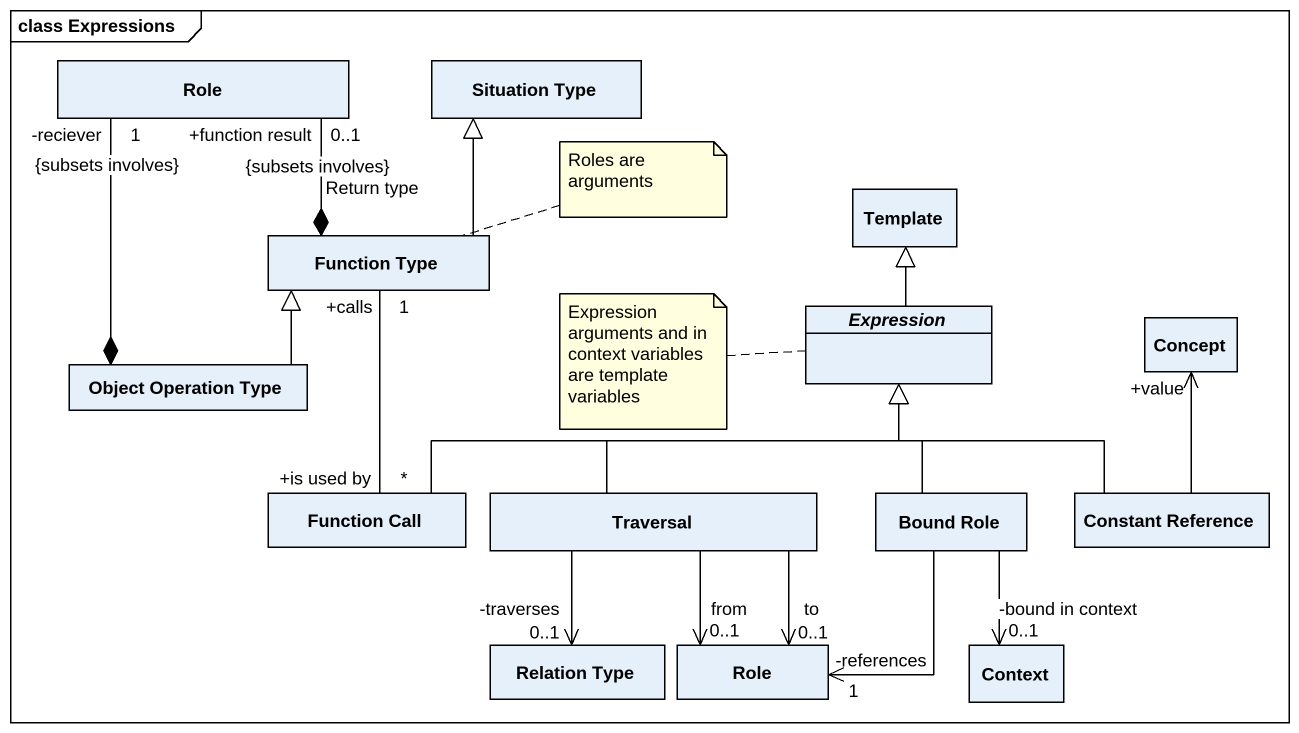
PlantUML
@startuml
mainframe class Expressions
hide circle
hide empty members
class Role
class "Situation Type" as Situation_Type
class Template
class "Function Type" as Function_Type
class "Object Operation Type" as Object_Operation_Type
abstract class Expression
class Concept
class "Function Call" as Function_Call
class Traversal
class "Bound Role" as Bound_Role
class "Constant Reference" as Constant_Reference
class "Relation Type" as Relation_Type
class "Role" as Role_2
class Context
Function_Type *-up- "0..1\n+function result\n{subsets involves}" Role : Return type
Function_Type -up-|> Situation_Type
Object_Operation_Type *-up- "-reciever\n1\n{subsets involves}" Role
Object_Operation_Type -up-|> Function_Type
Expression -up-|> Template
Function_Call "+is used by\n*" -up- "+calls\n1" Function_Type
Function_Call -right-|> Expression
Traversal -up-|> Expression
Traversal --> "-traverses\n0..1" Relation_Type
Traversal --> "0..1" Role_2 : from
Traversal --> "0..1" Role_2 : to
Bound_Role -up-|> Expression
Bound_Role --> "1\n-references" Role_2
Bound_Role --> "0..1\n-bound in context" Context
Constant_Reference -up-|> Expression
Constant_Reference -up-> "+value" Concept
note right of Function_Type : Roles are arguments
note left of Expression : Expression arguments and in context variables are template variables
@enduml
